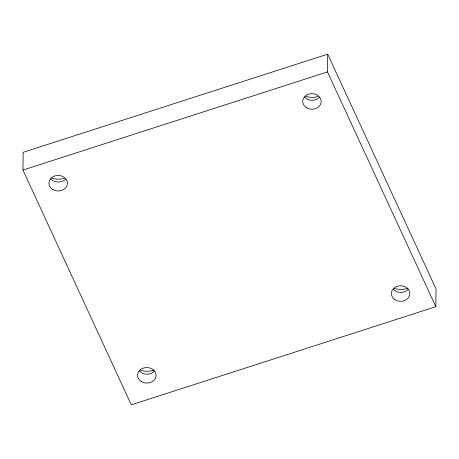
<?xml version="1.0" encoding="UTF-8"?>
<svg xmlns="http://www.w3.org/2000/svg" width="459" height="459" viewBox="0 0 459 459"><rect width="100%" height="100%" fill="white"/><g stroke="black" fill="none" stroke-linecap="round" stroke-linejoin="round"><path stroke-width="0.69" d="M22.95 170.054L23.168 152.308L327.703 54.162L436.05 288.946L435.832 306.692L131.297 404.838L22.95 170.054L327.485 71.902L327.703 54.162M327.485 71.902L435.832 306.692M64.306 178.281A16.335 13.713 0.7 0 1 51.804 178M318.087 96.493A16.335 13.713 0.7 0 1 305.585 96.212M408.034 288.114A16.335 13.713 0.7 0 1 394.235 288.309M154.253 369.902A16.335 13.713 0.7 0 1 140.454 370.097M65.499 179.239A9.255 7.769 0.7 0 1 50.817 178.907M319.28 97.451A9.255 7.769 0.7 0 1 304.598 97.119M407.931 289.549A9.255 7.769 0.7 0 1 393.248 289.222M154.149 371.337A9.255 7.769 0.7 0 1 139.467 371.01M52.378 189.251A9.255 7.769 0.7 0 0 67.324 184.438A9.255 7.769 0.7 0 0 54.828 175.958A9.255 7.769 0.7 0 0 52.378 189.251M306.159 107.463A9.255 7.769 0.7 0 0 321.105 102.65A9.255 7.769 0.7 0 0 308.609 94.17A9.255 7.769 0.7 0 0 306.159 107.463M394.809 299.561A9.255 7.769 0.7 0 0 409.755 294.747A9.255 7.769 0.7 0 0 397.259 286.267A9.255 7.769 0.7 0 0 394.809 299.561M141.028 381.354A9.255 7.769 0.7 0 0 155.974 376.535A9.255 7.769 0.7 0 0 143.478 368.061A9.255 7.769 0.7 0 0 141.028 381.354"/></g></svg>
